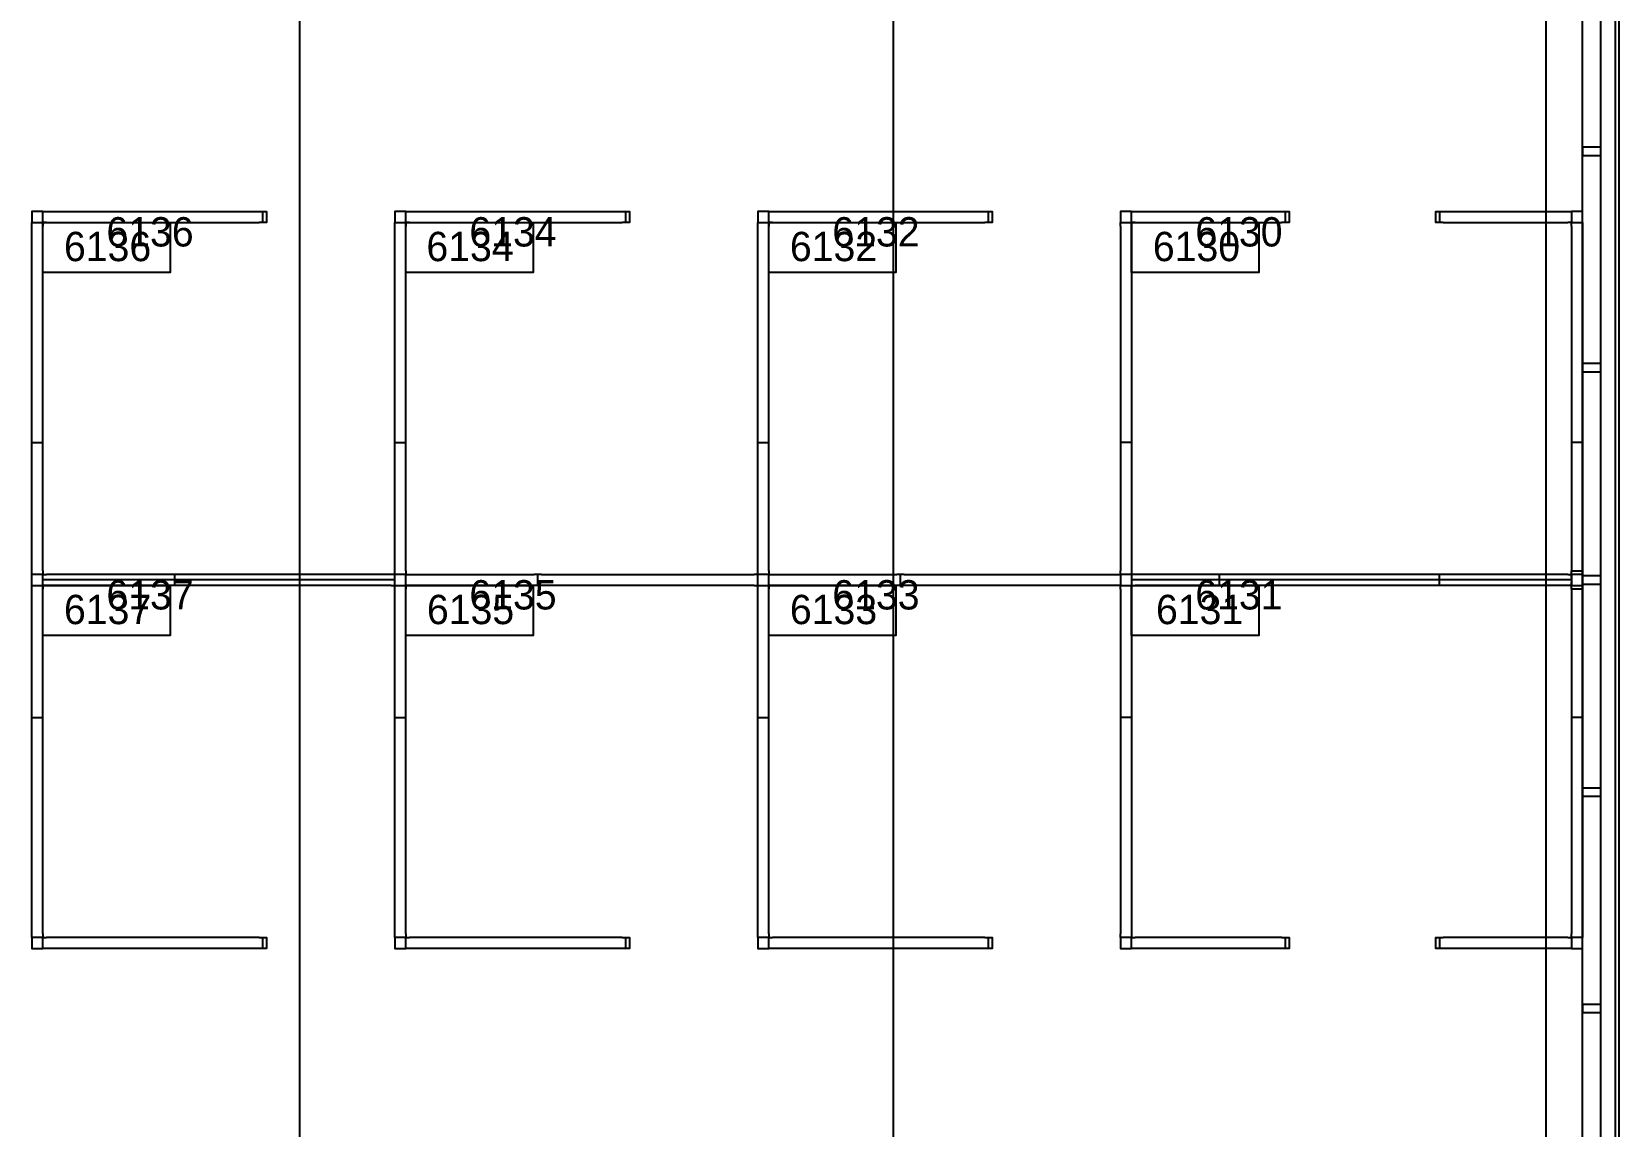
# Model space of a CAD drawing. Header units: millimetres. Extents: x 18694 to 89916, y 18694 to 89916.
# Drawn here: x 74955 to 85954, y 50165 to 57747 of the extents above; entities that cross this region are included whole.
import ezdxf

# ---------------------------------------------------------------- set-up
doc = ezdxf.new("R2010")
doc.units = ezdxf.units.MM
for name, color, linetype in [('E-B-FURR', 7, 'CONTINUOUS'), ('E-B-GLAZ', 7, 'CONTINUOUS'), ('E-B-MULL', 7, 'CONTINUOUS'), ('GRIDLN', 7, 'CONTINUOUS'), ('PANELS_201', 7, 'CONTINUOUS'), ('RMNUM', 7, 'CONTINUOUS')]:
    doc.layers.add(name, color=color, linetype=linetype)

msp = doc.modelspace()

# ---------------------------------------------------------------- linework, layer by layer
at = {"layer": 'E-B-FURR', "color": 6}
msp.add_line((85699.6, 49733.2), (85699.6, 58166), dxfattribs=at)
at = {"layer": 'E-B-GLAZ', "color": 8}
for p, q in [((85826.6, 49733.2), (85826.6, 58166)), ((85928.2, 49733.2), (85928.2, 58166)), ((85953.6, 49733.2), (85953.6, 58166))]:
    msp.add_line(p, q, dxfattribs=at)
at = {"layer": 'E-B-MULL', "color": 8}
for points in [[(85826.6, 56946.8), (85699.6, 56946.8), (85699.6, 56889.65), (85826.6, 56889.65), (85826.6, 56946.8), (85826.6, 56946.8)], [(85826.6, 55448.2), (85699.6, 55448.2), (85699.6, 55391.05), (85826.6, 55391.05), (85826.6, 55448.2), (85826.6, 55448.2)], [(85826.6, 53978.175), (85699.6, 53978.175), (85699.6, 53921.025), (85826.6, 53921.025), (85826.6, 53978.175), (85826.6, 53978.175)], [(85826.6, 52508.15), (85699.6, 52508.15), (85699.6, 52451), (85826.6, 52451), (85826.6, 52508.15), (85826.6, 52508.15)], [(85826.6, 51009.55), (85699.6, 51009.55), (85699.6, 50952.4), (85826.6, 50952.4), (85826.6, 51009.55), (85826.6, 51009.55)]]:
    msp.add_lwpolyline(points, close=True, dxfattribs=at)
at = {"layer": 'GRIDLN', "color": 9}
for p, q in [((76809.6, 88696.8), (76809.6, 18694.4)), ((80924.4, 88696.8), (80924.4, 18694.4)), ((85445.6, 88696.8), (85445.6, 18694.4))]:
    msp.add_line(p, q, dxfattribs=at)
at = {"layer": 'PANELS_201', "color": 6}
for p, q in [((85623.4, 54927.480264), (85623.4, 54876.680264)), ((85699.6, 54902.080264), (85623.4, 54902.080264)), ((85699.6, 54927.480264), (85699.6, 54876.680264)), ((77571.566447, 53987.7), (78435.166447, 53987.7)), ((78435.166447, 53911.5), (77571.566447, 53911.5)), ((78485.966447, 53987.7), (79959.166447, 53987.7)), ((79959.166447, 53911.5), (78485.966447, 53911.5)), ((80086.166447, 53987.7), (80949.766447, 53987.7)), ((80949.766447, 53911.5), (80086.166447, 53911.5)), ((81000.566447, 53987.7), (82473.766447, 53987.7)), ((82473.766447, 53911.5), (81000.566447, 53911.5)), ((85623.366447, 53911.5), (85699.566447, 53911.5)), ((85699.6, 53987.680315), (85623.4, 53987.680315)), ((85623.366447, 53022.500051), (85623.366447, 52971.700051)), ((85699.566447, 53022.500051), (85699.566447, 52971.700051)), ((85699.566447, 52997.100051), (85623.366447, 52997.100051))]:
    msp.add_line(p, q, dxfattribs=at)
for points in [[(75031.566447, 56502.3), (74955.366447, 56502.3), (74955.366447, 56426.1)], [(74955.366447, 56400.7), (74955.366447, 56426.1), (75031.566447, 56426.1), (75031.566447, 56400.7)], [(75056.966447, 56426.1), (75031.566447, 56426.1), (75031.566447, 56502.3), (75056.966447, 56502.3)], [(75056.966447, 56502.3), (76530.166447, 56502.3)], [(75056.966447, 56426.1), (76530.166447, 56426.1)], [(76530.166447, 56502.3), (76555.566447, 56502.3), (76580.966447, 56502.3), (76580.966447, 56426.1), (76530.166447, 56426.1)], [(76555.566447, 56426.1), (76555.566447, 56502.3)], [(77546.166447, 56502.3), (77469.966447, 56502.3), (77469.966447, 56426.1)], [(77469.966447, 56400.7), (77469.966447, 56426.1), (77546.166447, 56426.1), (77546.166447, 56400.7)], [(77571.566447, 56426.1), (77546.166447, 56426.1), (77546.166447, 56502.3), (77571.566447, 56502.3)], [(77571.566447, 56502.3), (79044.766447, 56502.3)], [(77571.566447, 56426.1), (79044.766447, 56426.1)], [(79044.766447, 56502.3), (79070.166447, 56502.3), (79095.566447, 56502.3), (79095.566447, 56426.1), (79044.766447, 56426.1)], [(79070.166447, 56426.1), (79070.166447, 56502.3)], [(80060.766447, 56502.3), (79984.566447, 56502.3), (79984.566447, 56426.1)], [(79984.566447, 56400.7), (79984.566447, 56426.1), (80060.766447, 56426.1), (80060.766447, 56400.7)], [(80086.166447, 56426.1), (80060.766447, 56426.1), (80060.766447, 56502.3), (80086.166447, 56502.3)], [(80086.166447, 56502.3), (81559.366447, 56502.3)], [(80086.166447, 56426.1), (81559.366447, 56426.1)], [(81559.366447, 56502.3), (81584.766447, 56502.3), (81610.166447, 56502.3), (81610.166447, 56426.1), (81559.366447, 56426.1)], [(81584.766447, 56426.1), (81584.766447, 56502.3)], [(82575.366447, 56502.3), (82499.166447, 56502.3), (82499.166447, 56426.1)], [(82499.166447, 56400.7), (82499.166447, 56426.1), (82575.366447, 56426.1), (82575.366447, 56400.7)], [(82600.766447, 56426.1), (82575.366447, 56426.1), (82575.366447, 56502.3), (82600.766447, 56502.3)], [(82600.766447, 56502.3), (83616.766447, 56502.3)], [(82600.766447, 56426.1), (83616.766447, 56426.1)], [(83616.766447, 56502.3), (83642.166447, 56502.3), (83667.566447, 56502.3), (83667.566447, 56426.1), (83616.766447, 56426.1)], [(83642.166447, 56426.1), (83642.166447, 56502.3)], [(84734.400051, 56426.080264), (84709.000051, 56426.080264), (84683.600051, 56426.080264), (84683.600051, 56502.280264), (84734.400051, 56502.280264)], [(84709.000051, 56502.280264), (84709.000051, 56426.080264)], [(84734.400051, 56502.280264), (85598, 56502.280264)], [(84734.400051, 56426.080264), (85598, 56426.080264)], [(85598, 56502.280264), (85623.4, 56502.280264), (85623.4, 56426.080264), (85598, 56426.080264)], [(85699.6, 56426.080264), (85699.6, 56502.280264), (85623.4, 56502.280264)], [(85623.4, 56400.680264), (85623.4, 56426.080264), (85699.6, 56426.080264), (85699.6, 56400.680264)], [(74955.366447, 54927.5), (74955.366447, 56400.7)], [(75031.566447, 54927.5), (75031.566447, 56400.7)], [(77469.966447, 54927.5), (77469.966447, 56400.7)], [(77546.166447, 54927.5), (77546.166447, 56400.7)], [(79984.566447, 54927.5), (79984.566447, 56400.7)], [(80060.766447, 54927.5), (80060.766447, 56400.7)], [(82499.166447, 56400.7), (82499.166447, 54927.5)], [(82575.366447, 56400.7), (82575.366447, 54927.5)], [(85623.4, 56400.680264), (85623.4, 54927.480264)], [(85699.6, 56400.680264), (85699.6, 54927.480264)], [(74955.366447, 54876.7), (74955.366447, 54927.5)], [(74955.366447, 54902.1), (75031.566447, 54902.1)], [(75031.566447, 54876.7), (75031.566447, 54927.5)], [(77469.966447, 54876.7), (77469.966447, 54927.5)], [(77469.966447, 54902.1), (77546.166447, 54902.1)], [(77546.166447, 54876.7), (77546.166447, 54927.5)], [(79984.566447, 54876.7), (79984.566447, 54927.5)], [(79984.566447, 54902.1), (80060.766447, 54902.1)], [(80060.766447, 54876.7), (80060.766447, 54927.5)], [(82499.166447, 54927.5), (82499.166447, 54876.7)], [(82575.366447, 54902.1), (82499.166447, 54902.1)], [(82575.366447, 54927.5), (82575.366447, 54876.7)], [(74955.366447, 54013.1), (74955.366447, 54876.7)], [(75031.566447, 54013.1), (75031.566447, 54876.7)], [(77469.966447, 54013.1), (77469.966447, 54876.7)], [(77546.166447, 54013.1), (77546.166447, 54876.7)], [(79984.566447, 54013.1), (79984.566447, 54876.7)], [(80060.766447, 54013.1), (80060.766447, 54876.7)], [(82499.166447, 54876.7), (82499.166447, 54013.1)], [(82575.366447, 54876.7), (82575.366447, 54013.1)], [(85623.4, 54876.680264), (85623.4, 54013.080315)], [(85699.6, 54876.680264), (85699.6, 54013.080315)], [(75031.566447, 54013.1), (75031.566447, 53987.7), (74955.366447, 53987.7), (74955.366447, 54013.1)], [(77546.166447, 54013.1), (77546.166447, 53987.7), (77469.966447, 53987.7), (77469.966447, 54013.1)], [(80060.766447, 54013.1), (80060.766447, 53987.7), (79984.566447, 53987.7), (79984.566447, 54013.1)], [(82575.366447, 54013.1), (82575.366447, 53987.7), (82499.166447, 53987.7), (82499.166447, 54013.1)], [(85699.566447, 54013.1), (85699.566447, 53987.7), (85623.366447, 53987.7), (85623.366447, 54013.1)], [(85623.4, 53962.280315), (85623.4, 53987.680315), (85623.4, 54013.080315), (85699.6, 54013.080315), (85699.6, 53962.280315)], [(74955.366447, 53911.5), (74955.366447, 53987.7)], [(74955.366447, 53886.1), (74955.366447, 53911.5), (75031.566447, 53911.5), (75031.566447, 53886.1)], [(75056.966447, 53911.5), (75031.566447, 53911.5), (75031.566447, 53987.7), (75056.966447, 53987.7)], [(75945.966447, 53949.6), (75031.566447, 53949.6)], [(75920.566447, 53987.7), (75056.966447, 53987.7)], [(75920.566447, 53911.5), (75056.966447, 53911.5)], [(75971.366447, 53987.7), (75920.566447, 53987.7)], [(75971.366447, 53911.5), (75920.566447, 53911.5)], [(75945.966447, 53911.5), (75945.966447, 53987.7)], [(77469.966447, 53949.6), (75945.966447, 53949.6)], [(77444.566447, 53987.7), (75971.366447, 53987.7)], [(77444.566447, 53911.5), (75971.366447, 53911.5)], [(77444.566447, 53911.5), (77469.966447, 53911.5), (77469.966447, 53987.7), (77444.566447, 53987.7)], [(77469.966447, 53886.1), (77469.966447, 53911.5), (77546.166447, 53911.5), (77546.166447, 53886.1)], [(77571.566447, 53911.5), (77546.166447, 53911.5), (77546.166447, 53987.7), (77571.566447, 53987.7)], [(78485.966447, 53987.7), (78435.166447, 53987.7)], [(78485.966447, 53911.5), (78435.166447, 53911.5)], [(78460.566447, 53911.5), (78460.566447, 53987.7)], [(79959.166447, 53911.5), (79984.566447, 53911.5), (79984.566447, 53987.7), (79959.166447, 53987.7)], [(79984.566447, 53886.1), (79984.566447, 53911.5), (80060.766447, 53911.5), (80060.766447, 53886.1)], [(80086.166447, 53911.5), (80060.766447, 53911.5), (80060.766447, 53987.7), (80086.166447, 53987.7)], [(81000.566447, 53987.7), (80949.766447, 53987.7)], [(81000.566447, 53911.5), (80949.766447, 53911.5)], [(80975.166447, 53911.5), (80975.166447, 53987.7)], [(82473.766447, 53987.7), (82499.166447, 53987.7), (82499.166447, 53911.5), (82473.766447, 53911.5)], [(82499.166447, 53886.1), (82499.166447, 53911.5), (82575.366447, 53911.5), (82575.366447, 53886.1)], [(82600.766447, 53987.7), (82575.366447, 53987.7), (82575.366447, 53911.5), (82600.766447, 53911.5)], [(83184.966447, 53949.6), (82575.366447, 53949.6)], [(83159.566447, 53987.7), (82600.766447, 53987.7)], [(83159.566447, 53911.5), (82600.766447, 53911.5)], [(83210.366447, 53987.7), (83159.566447, 53987.7)], [(83210.366447, 53911.5), (83159.566447, 53911.5)], [(83184.966447, 53911.5), (83184.966447, 53987.7)], [(84708.966447, 53949.6), (83184.966447, 53949.6)], [(84683.566447, 53987.7), (83210.366447, 53987.7)], [(84683.566447, 53911.5), (83210.366447, 53911.5)], [(84734.366447, 53987.7), (84683.566447, 53987.7)], [(84734.366447, 53911.5), (84683.566447, 53911.5)], [(84708.966447, 53911.5), (84708.966447, 53987.7)], [(85623.366447, 53949.6), (84708.966447, 53949.6)], [(85597.966447, 53987.7), (84734.366447, 53987.7)], [(85597.966447, 53911.5), (84734.366447, 53911.5)], [(85597.966447, 53987.7), (85623.366447, 53987.7), (85623.366447, 53911.5), (85597.966447, 53911.5)], [(85699.566447, 53936.9), (85699.566447, 53911.5), (85699.566447, 53886.1), (85623.366447, 53886.1), (85623.366447, 53936.9)], [(85623.366447, 53886.1), (85623.366447, 53911.5), (85699.566447, 53911.5), (85699.566447, 53886.1)], [(85699.566447, 53987.7), (85699.566447, 53911.5)], [(74955.366447, 53022.5), (74955.366447, 53886.1)], [(75031.566447, 53022.5), (75031.566447, 53886.1)], [(77469.966447, 53022.5), (77469.966447, 53886.1)], [(77546.166447, 53022.5), (77546.166447, 53886.1)], [(79984.566447, 53022.5), (79984.566447, 53886.1)], [(80060.766447, 53022.5), (80060.766447, 53886.1)], [(82499.166447, 53886.1), (82499.166447, 53022.5)], [(82575.366447, 53886.1), (82575.366447, 53022.5)], [(85623.366447, 53886.1), (85623.366447, 53022.500051)], [(85699.566447, 53886.1), (85699.566447, 53022.500051)], [(74955.366447, 52971.7), (74955.366447, 53022.5)], [(75031.566447, 52971.7), (75031.566447, 53022.5)], [(77469.966447, 52971.7), (77469.966447, 53022.5)], [(77546.166447, 52971.7), (77546.166447, 53022.5)], [(79984.566447, 52971.7), (79984.566447, 53022.5)], [(80060.766447, 52971.7), (80060.766447, 53022.5)], [(82499.166447, 53022.5), (82499.166447, 52971.7)], [(82575.366447, 53022.5), (82575.366447, 52971.7)], [(74955.366447, 52997.1), (75031.566447, 52997.1)], [(74955.366447, 51498.5), (74955.366447, 52971.7)], [(75031.566447, 51498.5), (75031.566447, 52971.7)], [(77469.966447, 52997.1), (77546.166447, 52997.1)], [(77469.966447, 51498.5), (77469.966447, 52971.7)], [(77546.166447, 51498.5), (77546.166447, 52971.7)], [(79984.566447, 52997.1), (80060.766447, 52997.1)], [(79984.566447, 51498.5), (79984.566447, 52971.7)], [(80060.766447, 51498.5), (80060.766447, 52971.7)], [(82575.366447, 52997.1), (82499.166447, 52997.1)], [(82499.166447, 52971.7), (82499.166447, 51498.5)], [(82575.366447, 52971.7), (82575.366447, 51498.5)], [(85623.4, 52971.719736), (85623.4, 51498.519736)], [(85699.6, 52971.719736), (85699.6, 51498.519736)], [(75031.566447, 51498.5), (75031.566447, 51473.1), (74955.366447, 51473.1), (74955.366447, 51498.5)], [(74955.366447, 51473.1), (74955.366447, 51396.9), (75031.566447, 51396.9)], [(75056.966447, 51396.9), (75031.566447, 51396.9), (75031.566447, 51473.1), (75056.966447, 51473.1)], [(76530.166447, 51473.1), (75056.966447, 51473.1)], [(76530.166447, 51473.1), (76555.566447, 51473.1), (76580.966447, 51473.1), (76580.966447, 51396.9), (76530.166447, 51396.9)], [(76555.566447, 51396.9), (76555.566447, 51473.1)], [(77546.166447, 51498.5), (77546.166447, 51473.1), (77469.966447, 51473.1), (77469.966447, 51498.5)], [(77469.966447, 51473.1), (77469.966447, 51396.9), (77546.166447, 51396.9)], [(77571.566447, 51396.9), (77546.166447, 51396.9), (77546.166447, 51473.1), (77571.566447, 51473.1)], [(79044.766447, 51473.1), (77571.566447, 51473.1)], [(79044.766447, 51473.1), (79070.166447, 51473.1), (79095.566447, 51473.1), (79095.566447, 51396.9), (79044.766447, 51396.9)], [(79070.166447, 51396.9), (79070.166447, 51473.1)], [(80060.766447, 51498.5), (80060.766447, 51473.1), (79984.566447, 51473.1), (79984.566447, 51498.5)], [(79984.566447, 51473.1), (79984.566447, 51396.9), (80060.766447, 51396.9)], [(80086.166447, 51396.9), (80060.766447, 51396.9), (80060.766447, 51473.1), (80086.166447, 51473.1)], [(81559.366447, 51473.1), (80086.166447, 51473.1)], [(81559.366447, 51473.1), (81584.766447, 51473.1), (81610.166447, 51473.1), (81610.166447, 51396.9), (81559.366447, 51396.9)], [(81584.766447, 51396.9), (81584.766447, 51473.1)], [(82575.366447, 51498.5), (82575.366447, 51473.1), (82499.166447, 51473.1), (82499.166447, 51498.5)], [(82499.166447, 51473.1), (82499.166447, 51396.9), (82575.366447, 51396.9)], [(82600.766447, 51396.9), (82575.366447, 51396.9), (82575.366447, 51473.1), (82600.766447, 51473.1)], [(83616.766447, 51473.139472), (82600.766447, 51473.139472)], [(83616.766447, 51473.139472), (83642.166447, 51473.139472), (83667.566447, 51473.139472), (83667.566447, 51396.939472), (83616.766447, 51396.939472)], [(83642.166447, 51396.939472), (83642.166447, 51473.139472)], [(84734.400051, 51396.919736), (84709.000051, 51396.919736), (84683.600051, 51396.919736), (84683.600051, 51473.119736), (84734.400051, 51473.119736)], [(84709.000051, 51473.119736), (84709.000051, 51396.919736)], [(85598, 51473.119736), (84734.400051, 51473.119736)], [(85598, 51473.119736), (85623.4, 51473.119736), (85623.4, 51396.919736), (85598, 51396.919736)], [(85699.6, 51498.519736), (85699.6, 51473.119736), (85623.4, 51473.119736), (85623.4, 51498.519736)], [(85623.4, 51396.919736), (85699.6, 51396.919736), (85699.6, 51473.119736)], [(76530.166447, 51396.9), (75056.966447, 51396.9)], [(79044.766447, 51396.9), (77571.566447, 51396.9)], [(81559.366447, 51396.9), (80086.166447, 51396.9)], [(83616.766447, 51396.939472), (82600.766447, 51396.939472)], [(85598, 51396.919736), (84734.400051, 51396.919736)]]:
    msp.add_lwpolyline(points, dxfattribs=at)
at = {"layer": 'RMNUM', "color": 30}
for points in [[(75031.566472, 56426.1), (75913.495442, 56426.1), (75913.495442, 56079.200313), (75031.566472, 56079.200313), (75031.566472, 56426.1)], [(77546.166472, 56426.1), (78428.095442, 56426.1), (78428.095442, 56079.200313), (77546.166472, 56079.200313), (77546.166472, 56426.1)], [(80060.766472, 56426.1), (80942.695442, 56426.1), (80942.695442, 56079.200313), (80060.766472, 56079.200313), (80060.766472, 56426.1)], [(82575.366472, 56426.1), (83457.295442, 56426.1), (83457.295442, 56079.200313), (82575.366472, 56079.200313), (82575.366472, 56426.1)], [(75031.566472, 53911.5), (75913.495442, 53911.5), (75913.495442, 53564.600313), (75031.566472, 53564.600313), (75031.566472, 53911.5)], [(77546.166472, 53911.5), (78428.095442, 53911.5), (78428.095442, 53564.600313), (77546.166472, 53564.600313), (77546.166472, 53911.5)], [(80060.766472, 53911.5), (80942.695442, 53911.5), (80942.695442, 53564.600313), (80060.766472, 53564.600313), (80060.766472, 53911.5)], [(82575.366472, 53911.5), (83457.295442, 53911.5), (83457.295442, 53564.600313), (82575.366472, 53564.600313), (82575.366472, 53911.5)]]:
    msp.add_lwpolyline(points, dxfattribs=at)

# ---------------------------------------------------------------- texts
for s, p in [('6136', (75472.530944, 56259.460633)), ('6134', (77987.130944, 56259.460633)), ('6132', (80501.730944, 56259.460633)), ('6130', (83016.330944, 56259.460633)), ('6136', (75178.616659, 56157.860633)), ('6134', (77689.588087, 56157.860633)), ('6132', (80207.816659, 56157.860633)), ('6130', (82722.416659, 56157.860633)), ('6137', (75472.530944, 53744.860633)), ('6135', (77987.130944, 53744.860633)), ('6133', (80501.730944, 53744.860633)), ('6131', (83016.330944, 53744.860633)), ('6137', (75178.616659, 53643.260633)), ('6135', (77693.216659, 53643.260633)), ('6133', (80207.816659, 53643.260633)), ('6131', (82744.188087, 53643.260633))]:
    msp.add_text(s, height=203.2, dxfattribs=at).set_placement(p)

doc.saveas('drawing.dxf')
